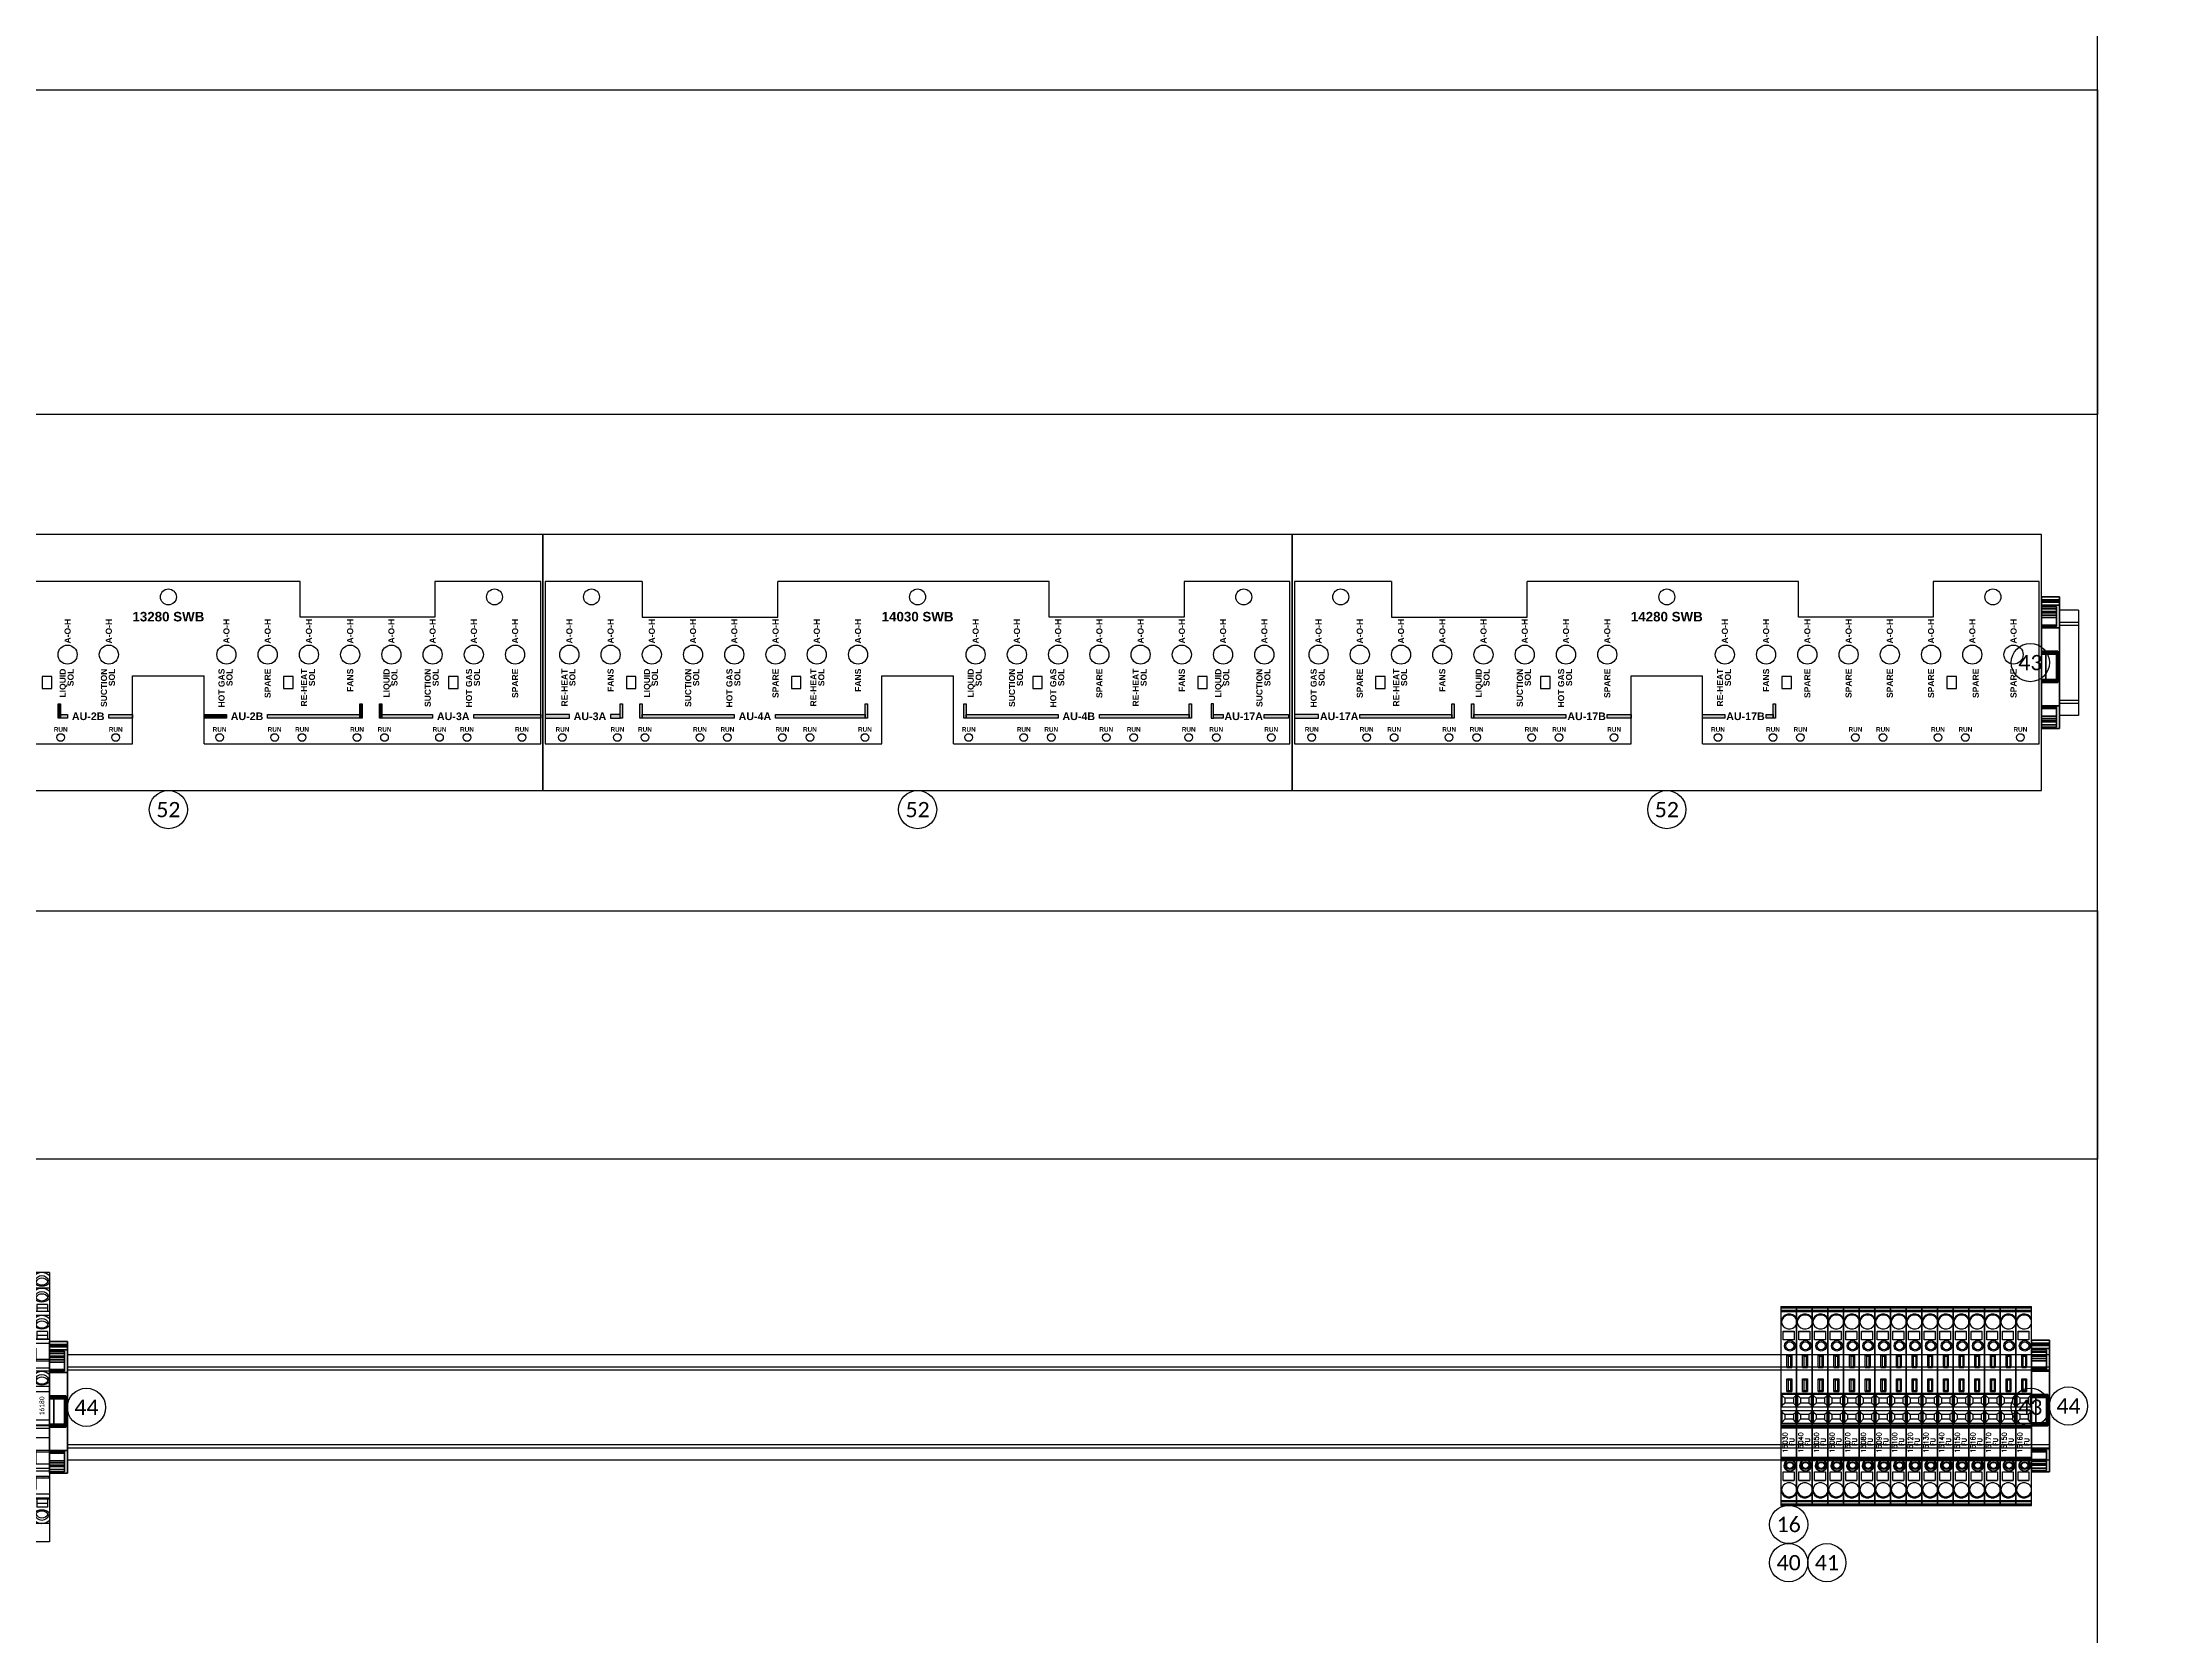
# Model space of a CAD drawing. Header units: inches. Extents: x 0 to 316, y -1 to 150.
# Drawn here: x 252.06 to 258.97, y 32.11 to 37.34 of the extents above; entities that cross this region are included whole.
import ezdxf
from ezdxf.enums import TextEntityAlignment as Align

# ---------------------------------------------------------------- set-up
doc = ezdxf.new("R2010")
doc.units = ezdxf.units.IN
doc.header["$MEASUREMENT"] = 0
doc.linetypes.add('HIDDEN2', pattern=[0.1875, 0.125, -0.0625])
doc.layers.add('TOPOVERLAY', color=3, linetype='Continuous')
doc.styles.add('Arial Bold', font='arialbd.ttf', dxfattribs={"height": 0.08})
doc.styles.add('Calibri', font='calibri.ttf')
doc.styles.add('SIMPLEX', font='simplex.shx', dxfattribs={"height": 6})

# ---------------------------------------------------------------- blocks, each defined once
blk = doc.blocks.new('TB 2000-5417')
at = {"ltscale": 0.822934}
for p, q in [((0, 1.763), (0.197, 1.763)), ((0, -1.763), (0, 1.763)), ((0.197, -1.763), (0.197, 1.763)), ((0, 1.521), (0.197, 1.521)), ((0.197, 1.2), (0, 1.2)), ((0, 1.191), (0.197, 1.191)), ((0, 1.137), (0.197, 1.137)), ((0.024, 1.201), (0.024, 1.31)), ((0.024, 1.31), (0.165, 1.31)), ((0.024, 1.259), (0.165, 1.259)), ((0.024, 1.201), (0.165, 1.201)), ((0.165, 1.201), (0.165, 1.31)), ((0, 0.927), (0.177, 0.927)), ((0, 0.905), (0.197, 0.905)), ((0.197, 0.832), (0, 0.832)), ((0.014, 0.905), (0.012, 0.909)), ((0.012, 0.909), (0.012, 0.905)), ((0.012, 0.909), (0.165, 0.909)), ((0.083, 0.909), (0.08, 0.905)), ((0.085, 0.905), (0.083, 0.909)), ((0.083, 0.909), (0.083, 0.905)), ((0.165, 0.909), (0.163, 0.905)), ((0.165, 0.909), (0.165, 0.905)), ((0.177, 1.078), (0.197, 1.078)), ((0.177, 0.905), (0.177, 1.078)), ((0, 0.801), (0.197, 0.801)), ((0, 0.747), (0.197, 0.747)), ((0, 0.587), (0.177, 0.587)), ((0, 0.566), (0.197, 0.566)), ((0.012, 0.566), (0.012, 0.566)), ((0.012, 0.566), (0.165, 0.566)), ((0.012, 0.566), (0.012, 0.566)), ((0.083, 0.566), (0.082, 0.566)), ((0.083, 0.566), (0.083, 0.566)), ((0.083, 0.566), (0.083, 0.566)), ((0.165, 0.566), (0.165, 0.566)), ((0.165, 0.566), (0.165, 0.566)), ((0.177, 0.566), (0.177, 0.739)), ((0.177, 0.739), (0.197, 0.739)), ((0, 0.399), (0.197, 0.399)), ((0.197, 0.274), (0, 0.274)), ((0.197, 0.241), (0, 0.241)), ((0, 0.234), (0.197, 0.234)), ((0, 0.171), (0.197, 0.171)), ((0.197, -0.207), (0, -0.207)), ((0, -0.27), (0.197, -0.27)), ((0, -0.472), (0.197, -0.472)), ((0, -0.51), (0.197, -0.51)), ((0, -0.602), (0.197, -0.602)), ((0, -0.624), (0.177, -0.624)), ((0.012, -0.602), (0.012, -0.602)), ((0.012, -0.602), (0.165, -0.602)), ((0.012, -0.602), (0.012, -0.602)), ((0.082, -0.602), (0.083, -0.602)), ((0.083, -0.602), (0.083, -0.602)), ((0.083, -0.602), (0.083, -0.602)), ((0.165, -0.602), (0.165, -0.602)), ((0.165, -0.602), (0.165, -0.602)), ((0.177, -0.775), (0.177, -0.602)), ((0.177, -0.775), (0.197, -0.775)), ((0, -0.834), (0.197, -0.834)), ((0, -0.888), (0.197, -0.888)), ((0, -0.893), (0.197, -0.893)), ((0.024, -0.99), (0.024, -0.893)), ((0.024, -0.94), (0.165, -0.94)), ((0.024, -0.99), (0.165, -0.99)), ((0.165, -0.99), (0.165, -0.893)), ((0, -1.202), (0.197, -1.202)), ((0, -1.253), (0.197, -1.253)), ((0.024, -1.346), (0.024, -1.253)), ((0.024, -1.295), (0.165, -1.295)), ((0.024, -1.346), (0.165, -1.346)), ((0.165, -1.346), (0.165, -1.253)), ((0, -1.557), (0.197, -1.557)), ((0, -1.763), (0.197, -1.763))]:
    blk.add_line(p, q, dxfattribs=at)
for centre, major_axis, start_param, end_param in [((0.098, 1.433), (0.114, 0), 0.531458, 2.610134), ((0.098, 1.433), (0.114, 0), 3.673051, 5.751727), ((0.098, 1.383), (0.0827, 0), 0.283481, 2.858111), ((0.098, -0.381), (-0.114, 0), 3.673051, 5.751727), ((0.098, -0.381), (-0.114, 0), 0.531458, 2.610134), ((0.098, -0.331), (0.0827, 0), 3.425074, 5.999704), ((0.098, -1.114), (0.114, 0), 0.531458, 2.610134), ((0.098, -1.064), (0.0827, 0), 3.425074, 5.999704), ((0.098, -1.114), (0.114, 0), 3.673051, 5.751727), ((0.098, -1.469), (-0.114, 0), 3.673051, 5.751727), ((0.098, -1.469), (0.114, 0), 3.673051, 4.712389), ((0.098, -1.675), (-0.114, 0), 3.673051, 5.751727), ((0.098, -1.419), (0.0827, 0), 3.425074, 5.999704), ((0.098, -1.625), (0.0827, 0), 3.425074, 5.999704), ((0.098, -1.469), (-0.114, 0), 1.570796, 2.610134), ((0.098, -1.675), (0.114, 0), 3.673051, 4.712389), ((0.098, -1.675), (-0.114, 0), 1.570796, 2.610134)]:
    blk.add_ellipse(centre, major_axis=major_axis, ratio=0.766044, start_param=start_param, end_param=end_param, dxfattribs=at)
for centre in [(0.098, 1.418), (0.098, -0.366), (0.098, -1.099), (0.098, -1.454), (0.098, -1.66)]:
    blk.add_ellipse(centre, major_axis=(0.0827, 0), ratio=0.766044, dxfattribs=at)
at = {"color": 7, "linetype": 'HIDDEN2', "ltscale": 2, "style": 'Calibri'}
blk.add_attdef('TERMINAL_BLOCK_#', text='', height=0.0625, rotation=270, dxfattribs=at).set_placement((0.098, -0.018), align=Align.MIDDLE_CENTER)
blk = doc.blocks.new('A$C29732917')
at = {"lineweight": 50}
for p, q in [((-25.42, 3.57), (-25.42, -2.43)), ((18.38, 3.57), (-25.42, 3.57)), ((-24.44, 3.57), (-24.44, -2.43)), ((-23.82, 3.57), (-23.82, -2.43)), ((-23.62, 3.57), (-23.62, -2.43)), ((-22.62, 3.57), (-22.62, -2.43)), ((-22.19, 2.57), (-15.5, 2.57)), ((-22.19, -2.43), (-22.19, 2.57)), ((-21.49, 2.57), (-21.49, -2.43)), ((-21.45, 2.57), (-21.45, -2.43)), ((-20.49, 2.57), (-20.49, -2.43)), ((-20.06, 2.57), (-20.06, -2.43)), ((-19.28, -2.43), (-19.28, 2.57)), ((-18.57, 2.57), (-18.57, -2.43)), ((-16.03, 2.57), (-16.03, -2.43)), ((-15.84, 2.57), (-15.84, -2.43)), ((-15.6, 2.57), (-15.6, -2.43)), ((-15.5, -2.43), (-15.5, 2.57)), ((-15.07, 3.57), (-15.07, -2.43)), ((-7.32, 3.07), (3.08, 3.07)), ((-7.32, -2.43), (-7.32, 3.07)), ((-6.92, -2.43), (-6.92, 3.07)), ((-6.56, 3.07), (-6.56, -2.43)), ((-6.32, 3.07), (-6.32, -2.43)), ((-6.12, 2.57), (1.88, 2.57)), ((2.08, 3.07), (2.08, -2.43)), ((2.32, 3.07), (2.32, -2.43)), ((2.68, 3.07), (2.68, -2.43)), ((3.08, -2.43), (3.08, 3.07)), ((10.83, 3.57), (10.83, -2.43)), ((11.26, 2.57), (17.95, 2.57)), ((11.26, -2.43), (11.26, 2.57)), ((11.35, -2.43), (11.35, 2.57)), ((11.6, 2.57), (11.6, -2.43)), ((11.79, -2.43), (11.79, 2.57)), ((14.33, 2.57), (14.33, -2.43)), ((15.04, 2.57), (15.04, -2.43)), ((15.81, 2.57), (15.81, -2.43)), ((16.25, 2.57), (16.25, -2.43)), ((17.2, 2.57), (17.2, -2.43)), ((17.25, 2.57), (17.25, -2.43)), ((17.95, -2.43), (17.95, 2.57)), ((18.38, 3.57), (18.38, -2.43)), ((18.38, -2.43), (-25.42, -2.43)), ((1.88, -0.93), (-6.12, -0.93))]:
    blk.add_line(p, q, dxfattribs=at)
at = {"lineweight": 25}
blk.add_line((-15.6, -2.43), (-16.03, -2.43), dxfattribs=at)
at = {"lineweight": 50}
for centre, start, end in [((-6.12, 2.37), 90, 180), ((1.88, 2.37), 0, 90), ((-6.12, -0.73), 180, 270), ((1.88, -0.73), 270, 0)]:
    blk.add_arc(centre, 0.2, start, end, dxfattribs=at)
blk = doc.blocks.new('Reference Number')
at = {"color": 6, "linetype": 'Continuous'}
blk.add_circle((0, 0), 0.125, dxfattribs=at)
at = {"color": 6, "linetype": 'Continuous', "style": 'Calibri'}
blk.add_attdef('REFERENCE_#', text='', height=0.1, dxfattribs=at).set_placement((0, 0), align=Align.MIDDLE_CENTER)
blk = doc.blocks.new('Wago 2002-1681')
at = {"lineweight": -3}
for p, q in [((229.386, 282.344), (229.386, 282.139)), ((231.991, 282.344), (229.386, 282.344)), ((229.387, 282.344), (229.387, 282.139)), ((229.404, 282.344), (229.404, 282.139)), ((229.404, 282.344), (229.404, 282.139)), ((229.406, 282.344), (229.406, 282.139)), ((229.437, 282.344), (229.437, 282.139)), ((229.451, 282.344), (229.451, 282.139)), ((229.973, 282.344), (229.973, 282.139)), ((229.974, 282.344), (229.974, 282.139)), ((229.998, 282.344), (229.998, 282.139)), ((229.999, 282.344), (229.999, 282.139)), ((230.01, 282.344), (230.01, 282.139)), ((230.019, 282.344), (230.019, 282.139)), ((230.019, 282.344), (230.019, 282.139)), ((230.4, 282.344), (230.4, 282.139)), ((230.409, 282.344), (230.409, 282.139)), ((230.409, 282.344), (230.409, 282.139)), ((230.412, 282.344), (230.412, 282.139)), ((230.424, 282.344), (230.424, 282.139)), ((230.433, 282.344), (230.433, 282.139)), ((230.453, 282.344), (230.453, 282.139)), ((230.462, 282.344), (230.462, 282.139)), ((230.462, 282.327), (230.627, 282.327)), ((230.513, 282.291), (230.476, 282.327)), ((230.481, 282.344), (230.481, 282.327)), ((230.608, 282.327), (230.576, 282.291)), ((230.608, 282.344), (230.608, 282.327)), ((230.627, 282.344), (230.627, 282.139)), ((230.675, 282.344), (230.675, 282.139)), ((230.675, 282.327), (230.84, 282.327)), ((230.694, 282.344), (230.694, 282.327)), ((230.726, 282.291), (230.694, 282.327)), ((230.826, 282.327), (230.789, 282.291)), ((230.821, 282.344), (230.821, 282.327)), ((230.84, 282.344), (230.84, 282.139)), ((230.852, 282.344), (230.852, 282.139)), ((230.856, 282.344), (230.856, 282.139)), ((231.926, 282.344), (231.926, 282.139)), ((231.94, 282.344), (231.94, 282.139)), ((231.971, 282.344), (231.971, 282.139)), ((231.972, 282.344), (231.972, 282.139)), ((231.973, 282.139), (231.973, 282.344)), ((231.99, 282.344), (231.99, 282.139)), ((231.991, 282.344), (231.991, 282.139)), ((229.386, 282.139), (231.991, 282.139)), ((229.712, 282.313), (229.824, 282.313)), ((229.712, 282.171), (229.712, 282.313)), ((229.824, 282.171), (229.712, 282.171)), ((229.713, 282.313), (229.713, 282.171)), ((229.824, 282.313), (229.824, 282.171)), ((229.912, 282.305), (229.908, 282.305)), ((229.908, 282.147), (229.912, 282.147)), ((230.019, 282.139), (230.4, 282.139)), ((230.4, 282.139), (230.209, 282.139)), ((230.627, 282.153), (230.462, 282.153)), ((230.481, 282.153), (230.51, 282.181)), ((230.481, 282.153), (230.481, 282.139)), ((230.579, 282.181), (230.51, 282.181)), ((230.513, 282.181), (230.513, 282.291)), ((230.576, 282.291), (230.513, 282.291)), ((230.576, 282.181), (230.576, 282.291)), ((230.579, 282.181), (230.604, 282.153)), ((230.608, 282.153), (230.608, 282.139)), ((230.84, 282.153), (230.675, 282.153)), ((230.694, 282.153), (230.694, 282.139)), ((230.698, 282.153), (230.723, 282.181)), ((230.792, 282.181), (230.723, 282.181)), ((230.726, 282.181), (230.726, 282.291)), ((230.789, 282.291), (230.726, 282.291)), ((230.789, 282.181), (230.789, 282.291)), ((230.792, 282.181), (230.821, 282.153)), ((230.821, 282.153), (230.821, 282.139)), ((230.876, 282.266), (231.043, 282.266)), ((230.876, 282.266), (230.891, 282.25)), ((230.876, 282.266), (230.876, 282.202)), ((230.891, 282.218), (230.876, 282.202)), ((231.043, 282.202), (230.876, 282.202)), ((231.027, 282.25), (230.891, 282.25)), ((230.891, 282.25), (230.891, 282.218)), ((231.027, 282.218), (230.891, 282.218)), ((231.027, 282.25), (231.043, 282.266)), ((231.027, 282.218), (231.027, 282.25)), ((231.043, 282.202), (231.027, 282.218)), ((231.043, 282.266), (231.043, 282.202)), ((231.189, 282.266), (231.357, 282.266)), ((231.189, 282.266), (231.189, 282.202)), ((231.189, 282.266), (231.205, 282.25)), ((231.205, 282.218), (231.189, 282.202)), ((231.357, 282.202), (231.189, 282.202)), ((231.341, 282.25), (231.205, 282.25)), ((231.205, 282.25), (231.205, 282.218)), ((231.341, 282.218), (231.205, 282.218)), ((231.341, 282.25), (231.357, 282.266)), ((231.341, 282.25), (231.341, 282.218)), ((231.357, 282.202), (231.341, 282.218)), ((231.357, 282.266), (231.357, 282.202)), ((231.553, 282.313), (231.665, 282.313)), ((231.553, 282.171), (231.553, 282.313)), ((231.665, 282.171), (231.553, 282.171)), ((231.663, 282.313), (231.663, 282.171)), ((231.665, 282.313), (231.665, 282.171))]:
    blk.add_line(p, q, dxfattribs=at)
for points in [[(229.852, 282.172), (229.852, 282.173), (229.851, 282.173), (229.851, 282.174), (229.85, 282.175), (229.85, 282.175), (229.849, 282.176), (229.849, 282.177), (229.848, 282.178), (229.847, 282.178), (229.847, 282.179), (229.847, 282.18), (229.846, 282.18), (229.846, 282.181), (229.845, 282.182), (229.845, 282.183), (229.844, 282.184), (229.843, 282.185), (229.843, 282.185), (229.843, 282.186), (229.842, 282.187), (229.842, 282.188), (229.842, 282.188), (229.841, 282.189), (229.841, 282.19), (229.841, 282.191), (229.84, 282.191), (229.84, 282.192), (229.84, 282.193), (229.839, 282.194), (229.839, 282.195), (229.839, 282.196), (229.838, 282.197), (229.838, 282.197), (229.838, 282.198), (229.838, 282.199), (229.837, 282.2), (229.837, 282.201), (229.837, 282.202), (229.836, 282.203), (229.836, 282.203), (229.836, 282.204), (229.836, 282.205), (229.836, 282.206), (229.835, 282.207), (229.835, 282.208), (229.835, 282.209), (229.835, 282.21), (229.835, 282.21), (229.835, 282.212), (229.835, 282.213), (229.834, 282.216), (229.834, 282.223), (229.834, 282.226), (229.834, 282.229), (229.834, 282.236), (229.835, 282.239), (229.835, 282.241), (229.835, 282.242), (229.835, 282.242), (229.835, 282.243), (229.835, 282.244), (229.835, 282.245), (229.836, 282.246), (229.836, 282.247), (229.836, 282.248), (229.836, 282.249), (229.836, 282.249), (229.837, 282.25), (229.837, 282.251), (229.837, 282.252), (229.838, 282.253), (229.838, 282.254), (229.838, 282.255), (229.838, 282.255), (229.839, 282.256), (229.839, 282.257), (229.839, 282.258), (229.84, 282.259), (229.84, 282.26), (229.84, 282.261), (229.841, 282.261), (229.841, 282.262), (229.841, 282.263), (229.842, 282.264), (229.842, 282.264), (229.842, 282.265), (229.843, 282.266), (229.843, 282.267), (229.843, 282.267), (229.844, 282.268), (229.845, 282.269), (229.845, 282.27), (229.846, 282.271), (229.846, 282.272), (229.847, 282.272), (229.847, 282.273), (229.847, 282.274), (229.848, 282.274), (229.849, 282.275), (229.849, 282.276), (229.85, 282.277), (229.85, 282.277), (229.851, 282.278), (229.851, 282.279), (229.852, 282.279), (229.852, 282.28)], [(229.908, 282.305), (229.907, 282.305), (229.903, 282.305), (229.9, 282.304), (229.898, 282.304), (229.896, 282.304), (229.893, 282.303), (229.889, 282.302), (229.886, 282.301), (229.883, 282.3), (229.879, 282.299), (229.878, 282.298), (229.876, 282.298), (229.873, 282.296), (229.87, 282.294), (229.867, 282.292), (229.864, 282.29), (229.861, 282.288), (229.86, 282.287), (229.859, 282.286), (229.856, 282.284), (229.854, 282.281), (229.852, 282.28)], [(229.852, 282.172), (229.854, 282.171), (229.856, 282.168), (229.859, 282.166), (229.86, 282.165), (229.861, 282.164), (229.864, 282.162), (229.867, 282.16), (229.87, 282.158), (229.873, 282.156), (229.876, 282.154), (229.878, 282.154), (229.879, 282.153), (229.883, 282.152), (229.886, 282.151), (229.889, 282.15), (229.893, 282.149), (229.896, 282.148), (229.898, 282.148), (229.9, 282.148), (229.903, 282.147), (229.907, 282.147), (229.908, 282.147)]]:
    blk.add_lwpolyline(points, dxfattribs=at)
for centre, major_axis, start_param, end_param in [((229.583, 282.234), (0, -0.102), 0.394791, 5.888394), ((229.597, 282.234), (0, -0.102), 3.213792, 5.888394), ((231.794, 282.234), (0, -0.102), 0.394791, 5.888394), ((231.78, 282.234), (0, -0.102), 0.394791, 3.069394), ((229.906, 282.226), (0, -0.071), 1.802559, 7.622219), ((229.908, 282.226), (0, -0.0788), 2.127234, 3.141593), ((229.908, 282.226), (0, -0.0788), 0, 1.014358)]:
    blk.add_ellipse(centre, major_axis=major_axis, ratio=0.965926, start_param=start_param, end_param=end_param, dxfattribs=at)
for centre, major_axis in [((229.906, 282.226), (0, 0.0532)), ((229.909, 282.226), (0, -0.0414)), ((231.475, 282.226), (0, -0.071)), ((231.475, 282.226), (0, -0.0532))]:
    blk.add_ellipse(centre, major_axis=major_axis, ratio=0.965926, dxfattribs=at)
at = {"insert": (230.019, 282.23), "char_height": 0.062, "attachment_point": 1, "style": 'SIMPLEX'}
blk.add_mtext_dynamic_manual_height_columns('\\pi0.14335;FU', width=0.38118, gutter_width=0.625, heights=[0], dxfattribs=at)
at = {"style": 'SIMPLEX'}
blk.add_attdef('XXXX', text='', height=0.062, dxfattribs=at).set_placement((230.209, 282.289), align=Align.MIDDLE_CENTER)

msp = doc.modelspace()

# ---------------------------------------------------------------- hatches: boundary and pattern name
h = msp.add_hatch(color=3)
h.dxf.hatch_style = 1
h.paths.add_polyline_path([(252.11527, 35.1711), (252.12309, 35.1711), (252.12309, 35.12415), (252.11527, 35.12415)])
h = msp.add_hatch(color=3)
h.dxf.hatch_style = 1
h.paths.add_polyline_path([(252.14657, 35.12415), (252.12309, 35.12415), (252.12309, 35.13589), (252.14657, 35.13589)])
h.paths.add_polyline_path([(252.28181, 35.13589), (252.35976, 35.13589), (252.35976, 35.12415), (252.28181, 35.12415)])
h = msp.add_hatch(color=3)
h.dxf.hatch_style = 1
h.paths.add_polyline_path([(252.59456, 35.12415), (252.59456, 35.13589), (252.6675, 35.13589), (252.6675, 35.12415)])
h = msp.add_hatch(color=3)
h.dxf.hatch_style = 1
h.paths.add_polyline_path([(252.80274, 35.13589), (253.10453, 35.13589), (253.10453, 35.12415), (252.80274, 35.12415)])
h = msp.add_hatch(color=3)
h.dxf.hatch_style = 1
h.paths.add_polyline_path([(253.10453, 35.1711), (253.11235, 35.1711), (253.11235, 35.12415), (253.10453, 35.12415)])
h = msp.add_hatch(color=3)
h.dxf.hatch_style = 1
h.paths.add_polyline_path([(253.16933, 35.1711), (253.17716, 35.1711), (253.17716, 35.12415), (253.16933, 35.12415)])
h = msp.add_hatch(color=3)
h.dxf.hatch_style = 1
h.paths.add_polyline_path([(253.3437, 35.12415), (253.17716, 35.12415), (253.17716, 35.13589), (253.3437, 35.13589)])
h = msp.add_hatch(color=3)
h.dxf.hatch_style = 1
h.paths.add_polyline_path([(253.47894, 35.13589), (253.69808, 35.13589), (253.69808, 35.12415), (253.47894, 35.12415)])
h = msp.add_hatch(color=3)
h.dxf.hatch_style = 1
h.paths.add_polyline_path([(253.792, 35.13589), (253.71311, 35.13589), (253.71311, 35.12415), (253.792, 35.12415)])
h.paths.add_polyline_path([(253.92724, 35.12415), (253.95855, 35.12415), (253.95855, 35.13589), (253.92724, 35.13589)])
h.paths.add_polyline_path([(253.95855, 35.1711), (253.96637, 35.1711), (253.96637, 35.12415), (253.95855, 35.12415)])
h.paths.add_polyline_path([(254.02335, 35.1711), (254.03118, 35.1711), (254.03118, 35.12415), (254.02335, 35.12415)])
h.paths.add_polyline_path([(254.33296, 35.12415), (254.03118, 35.12415), (254.03118, 35.13589), (254.33296, 35.13589)])
h.paths.add_polyline_path([(254.4682, 35.13589), (254.76216, 35.13589), (254.76216, 35.12415), (254.4682, 35.12415)])
h.paths.add_polyline_path([(254.76216, 35.1711), (254.76999, 35.1711), (254.76999, 35.12415), (254.76216, 35.12415)])
h = msp.add_hatch(color=3)
h.dxf.hatch_style = 1
h.paths.add_polyline_path([(255.08524, 35.1711), (255.09307, 35.1711), (255.09307, 35.12415), (255.08524, 35.12415)])
h.paths.add_polyline_path([(255.39485, 35.12415), (255.09307, 35.12415), (255.09307, 35.13589), (255.39485, 35.13589)])
h.paths.add_polyline_path([(255.53009, 35.13589), (255.82405, 35.13589), (255.82405, 35.12415), (255.53009, 35.12415)])
h.paths.add_polyline_path([(255.82405, 35.1711), (255.83188, 35.1711), (255.83188, 35.12415), (255.82405, 35.12415)])
h.paths.add_polyline_path([(255.90451, 35.1711), (255.89668, 35.1711), (255.89668, 35.12415), (255.90451, 35.12415)])
h.paths.add_polyline_path([(255.93582, 35.12415), (255.90451, 35.12415), (255.90451, 35.13589), (255.93582, 35.13589)])
h.paths.add_polyline_path([(256.07106, 35.13589), (256.14995, 35.13589), (256.14995, 35.12415), (256.07106, 35.12415)])
h = msp.add_hatch(color=3)
h.dxf.hatch_style = 1
h.paths.add_polyline_path([(256.24887, 35.13589), (256.16998, 35.13589), (256.16998, 35.12415), (256.24887, 35.12415)])
h.paths.add_polyline_path([(256.6859, 35.12415), (256.38411, 35.12415), (256.38411, 35.13589), (256.6859, 35.13589)])
h.paths.add_polyline_path([(256.6859, 35.1711), (256.69373, 35.1711), (256.69373, 35.12415), (256.6859, 35.12415)])
h.paths.add_polyline_path([(256.7507, 35.1711), (256.75853, 35.1711), (256.75853, 35.12415), (256.7507, 35.12415)])
h.paths.add_polyline_path([(257.06032, 35.12415), (256.75853, 35.12415), (256.75853, 35.13589), (257.06032, 35.13589)])
h.paths.add_polyline_path([(257.19556, 35.13589), (257.27351, 35.13589), (257.27351, 35.12415), (257.19556, 35.12415)])
h.paths.add_polyline_path([(257.58124, 35.12415), (257.5083, 35.12415), (257.5083, 35.13589), (257.58124, 35.13589)])
h.paths.add_polyline_path([(257.71649, 35.13589), (257.73996, 35.13589), (257.73996, 35.12415), (257.71649, 35.12415)])
h.paths.add_polyline_path([(257.73996, 35.1711), (257.74779, 35.1711), (257.74779, 35.12415), (257.73996, 35.12415)])

# ---------------------------------------------------------------- linework, layer by layer
at = {"color": 2}
for p, q in [((258.67845, 35.47892), (258.74106, 35.47892, 0)), ((258.74106, 35.47849), (258.74106, 35.13287)), ((258.67845, 35.42883), (258.74106, 35.42883, 0)), ((258.67845, 35.18339, -0.03729), (258.74106, 35.18339, -0.0373)), ((258.67845, 35.1333), (258.74106, 35.1333, 0)), ((252.14593, 33.03707, -0.00054), (258.64562, 33.03707, 0.00048)), ((252.14593, 32.98698, -0.00054), (258.64562, 32.98698, 0.00048)), ((258.64562, 33.03707), (258.64562, 32.69146)), ((252.14593, 32.74154, -0.03692), (258.64562, 32.74154, -0.03763)), ((252.14593, 32.69146, -0.00054), (258.64562, 32.69146, 0.00048))]:
    msp.add_line(p, q, dxfattribs=at)
at = {"color": 2, "extrusion": (-1.00046e-30, -4.08478e-15, -1)}
for p, q in [((258.67845, 35.43885, -0.04303), (258.74106, 35.43885, -0.04304)), ((252.14593, 32.997, -0.04251), (258.64562, 32.997, -0.04349))]:
    msp.add_line(p, q, dxfattribs=at)
at = {"color": 1}
for p, q in [((252.35976, 35.04001), (252.35976, 35.26306)), ((252.35976, 35.26306), (252.59456, 35.26306)), ((252.59456, 35.04001), (252.59456, 35.26306)), ((254.81664, 35.04001), (254.81664, 35.26306)), ((254.81664, 35.26306), (255.05143, 35.26306)), ((255.05143, 35.04001), (255.05143, 35.26306)), ((257.27351, 35.04001), (257.27351, 35.26306)), ((257.27351, 35.26306), (257.5083, 35.26306)), ((257.5083, 35.04001), (257.5083, 35.26306))]:
    msp.add_line(p, q, dxfattribs=at)
at = {"color": 2, "extrusion": (0, 0, -1)}
for p, q in [((258.67845, 35.17337, -0.00574), (258.74106, 35.17337, -0.00573)), ((252.14593, 32.73153, -0.00614), (258.64562, 32.73153, -0.00538))]:
    msp.add_line(p, q, dxfattribs=at)
at = {"linetype": 'Continuous'}
for points in [[(258.80367, 38.81235), (259.86725, 38.81235), (259.86725, 26.27441), (258.80367, 26.27441)], [(251.06439, 37.18445), (258.80367, 37.18445), (258.80367, 36.12006), (251.06439, 36.12006)], [(253.7056, 34.88661), (253.7056, 35.72561), (251.24872, 35.72561), (251.24872, 34.88661)], [(256.16247, 34.88661), (256.16247, 35.72561), (253.7056, 35.72561), (253.7056, 34.88661)], [(258.61934, 34.88661), (258.61934, 35.72561), (256.16247, 35.72561), (256.16247, 34.88661)], [(251.06439, 34.49216), (258.80367, 34.49216), (258.80367, 33.67821), (251.06439, 33.67821)]]:
    msp.add_lwpolyline(points, close=True, dxfattribs=at)
at = {"color": 1}
for points in [[(251.25624, 35.57221), (251.25624, 35.04001), (252.35976, 35.04001)], [(252.90887, 35.57221), (252.01931, 35.57221)], [(252.59456, 35.04001), (253.69808, 35.04001), (253.69808, 35.57221)], [(253.35106, 35.57221), (253.35106, 35.45481), (252.90887, 35.45481), (252.90887, 35.57221)], [(253.69808, 35.57221), (253.35106, 35.57221)], [(254.03133, 35.57221), (253.71311, 35.57221)], [(253.71311, 35.57221), (253.71311, 35.04001), (254.81664, 35.04001)], [(254.03133, 35.57221), (254.03133, 35.45481), (254.47619, 35.45481), (254.47619, 35.57221)], [(255.36574, 35.57221), (254.47619, 35.57221)], [(255.05143, 35.04001), (256.15496, 35.04001), (256.15496, 35.57221)], [(255.80793, 35.57221), (255.80793, 35.45481), (255.36574, 35.45481), (255.36574, 35.57221)], [(256.15496, 35.57221), (255.80793, 35.57221)], [(256.48821, 35.57221), (256.16998, 35.57221)], [(256.16998, 35.57221), (256.16998, 35.04001), (257.27351, 35.04001)], [(256.48821, 35.57221), (256.48821, 35.45481), (256.93306, 35.45481), (256.93306, 35.57221)], [(257.82261, 35.57221), (256.93306, 35.57221)], [(257.5083, 35.04001), (258.61183, 35.04001), (258.61183, 35.57221)], [(258.26481, 35.57221), (258.26481, 35.45481), (257.82261, 35.45481), (257.82261, 35.57221)], [(258.61183, 35.57221), (258.26481, 35.57221)]]:
    msp.add_lwpolyline(points, dxfattribs=at)
for points in [[(252.0633, 35.22127), (252.0946, 35.22127), (252.0946, 35.2604), (252.0633, 35.2604)], [(252.85471, 35.22127), (252.88601, 35.22127), (252.88601, 35.2604), (252.85471, 35.2604)], [(253.39567, 35.22127), (253.42698, 35.22127), (253.42698, 35.2604), (253.39567, 35.2604)], [(253.97921, 35.22127), (254.01051, 35.22127), (254.01051, 35.2604), (253.97921, 35.2604)], [(254.52017, 35.22127), (254.55148, 35.22127), (254.55148, 35.2604), (254.52017, 35.2604)], [(255.31158, 35.22127), (255.34289, 35.22127), (255.34289, 35.2604), (255.31158, 35.2604)], [(255.85254, 35.22127), (255.88385, 35.22127), (255.88385, 35.2604), (255.85254, 35.2604)], [(256.43608, 35.22127), (256.46739, 35.22127), (256.46739, 35.2604), (256.43608, 35.2604)], [(256.97704, 35.22127), (257.00835, 35.22127), (257.00835, 35.2604), (256.97704, 35.2604)], [(257.76845, 35.22127), (257.79976, 35.22127), (257.79976, 35.2604), (257.76845, 35.2604)], [(258.30942, 35.22127), (258.34072, 35.22127), (258.34072, 35.2604), (258.30942, 35.2604)]]:
    msp.add_lwpolyline(points, close=True, dxfattribs=at)
at = {"color": 3}
for points in [[(252.11527, 35.1711), (252.12309, 35.1711), (252.12309, 35.12415), (252.11527, 35.12415)], [(252.14657, 35.12415), (252.12309, 35.12415), (252.12309, 35.13589), (252.14657, 35.13589)], [(252.28181, 35.13589), (252.35976, 35.13589), (252.35976, 35.12415), (252.28181, 35.12415)], [(252.59456, 35.12415), (252.59456, 35.13589), (252.6675, 35.13589), (252.6675, 35.12415)], [(252.80274, 35.13589), (253.10453, 35.13589), (253.10453, 35.12415), (252.80274, 35.12415)], [(253.10453, 35.1711), (253.11235, 35.1711), (253.11235, 35.12415), (253.10453, 35.12415)], [(253.16933, 35.1711), (253.17716, 35.1711), (253.17716, 35.12415), (253.16933, 35.12415)], [(253.3437, 35.12415), (253.17716, 35.12415), (253.17716, 35.13589), (253.3437, 35.13589)], [(253.47894, 35.13589), (253.69808, 35.13589), (253.69808, 35.12415), (253.47894, 35.12415)], [(253.792, 35.13589), (253.71311, 35.13589), (253.71311, 35.12415), (253.792, 35.12415)], [(253.92724, 35.12415), (253.95855, 35.12415), (253.95855, 35.13589), (253.92724, 35.13589)], [(253.95855, 35.1711), (253.96637, 35.1711), (253.96637, 35.12415), (253.95855, 35.12415)], [(254.02335, 35.1711), (254.03118, 35.1711), (254.03118, 35.12415), (254.02335, 35.12415)], [(254.33296, 35.12415), (254.03118, 35.12415), (254.03118, 35.13589), (254.33296, 35.13589)], [(254.4682, 35.13589), (254.76216, 35.13589), (254.76216, 35.12415), (254.4682, 35.12415)], [(254.76216, 35.1711), (254.76999, 35.1711), (254.76999, 35.12415), (254.76216, 35.12415)], [(255.08524, 35.1711), (255.09307, 35.1711), (255.09307, 35.12415), (255.08524, 35.12415)], [(255.39485, 35.12415), (255.09307, 35.12415), (255.09307, 35.13589), (255.39485, 35.13589)], [(255.53009, 35.13589), (255.82405, 35.13589), (255.82405, 35.12415), (255.53009, 35.12415)], [(255.82405, 35.1711), (255.83188, 35.1711), (255.83188, 35.12415), (255.82405, 35.12415)], [(255.90451, 35.1711), (255.89668, 35.1711), (255.89668, 35.12415), (255.90451, 35.12415)], [(255.93582, 35.12415), (255.90451, 35.12415), (255.90451, 35.13589), (255.93582, 35.13589)], [(256.07106, 35.13589), (256.14995, 35.13589), (256.14995, 35.12415), (256.07106, 35.12415)], [(256.24887, 35.13589), (256.16998, 35.13589), (256.16998, 35.12415), (256.24887, 35.12415)], [(256.6859, 35.12415), (256.38411, 35.12415), (256.38411, 35.13589), (256.6859, 35.13589)], [(256.6859, 35.1711), (256.69373, 35.1711), (256.69373, 35.12415), (256.6859, 35.12415)], [(256.7507, 35.1711), (256.75853, 35.1711), (256.75853, 35.12415), (256.7507, 35.12415)], [(257.06032, 35.12415), (256.75853, 35.12415), (256.75853, 35.13589), (257.06032, 35.13589)], [(257.19556, 35.13589), (257.27351, 35.13589), (257.27351, 35.12415), (257.19556, 35.12415)], [(257.58124, 35.12415), (257.5083, 35.12415), (257.5083, 35.13589), (257.58124, 35.13589)], [(257.71649, 35.13589), (257.73996, 35.13589), (257.73996, 35.12415), (257.71649, 35.12415)], [(257.73996, 35.1711), (257.74779, 35.1711), (257.74779, 35.12415), (257.73996, 35.12415)]]:
    msp.add_lwpolyline(points, close=True, dxfattribs=at)
at = {"color": 1}
for centre, radius in [((252.47716, 35.52134), 0.02614), ((253.54656, 35.52134), 0.02614), ((253.86463, 35.52134), 0.02614), ((254.93403, 35.52134), 0.02614), ((256.00344, 35.52134), 0.02614), ((256.3215, 35.52134), 0.02614), ((257.39091, 35.52134), 0.02614), ((258.46031, 35.52134), 0.02614), ((252.14657, 35.33225), 0.03131), ((252.28181, 35.33225), 0.03131), ((252.6675, 35.33225), 0.03131), ((252.80274, 35.33225), 0.03131), ((252.93798, 35.33225), 0.03131), ((253.07322, 35.33225), 0.03131), ((253.20846, 35.33225), 0.03131), ((253.3437, 35.33225), 0.03131), ((253.47894, 35.33225), 0.03131), ((253.61418, 35.33225), 0.03131), ((253.792, 35.33225), 0.03131), ((253.92724, 35.33225), 0.03131), ((254.06248, 35.33225), 0.03131), ((254.19772, 35.33225), 0.03131), ((254.33296, 35.33225), 0.03131), ((254.4682, 35.33225), 0.03131), ((254.60344, 35.33225), 0.03131), ((254.73869, 35.33225), 0.03131), ((255.12437, 35.33225), 0.03131), ((255.25961, 35.33225), 0.03131), ((255.39485, 35.33225), 0.03131), ((255.53009, 35.33225), 0.03131), ((255.66533, 35.33225), 0.03131), ((255.80058, 35.33225), 0.03131), ((255.93582, 35.33225), 0.03131), ((256.07106, 35.33225), 0.03131), ((256.24887, 35.33225), 0.03131), ((256.38411, 35.33225), 0.03131), ((256.51935, 35.33225), 0.03131), ((256.6546, 35.33225), 0.03131), ((256.78984, 35.33225), 0.03131), ((256.92508, 35.33225), 0.03131), ((257.06032, 35.33225), 0.03131), ((257.19556, 35.33225), 0.03131), ((257.58124, 35.33225), 0.03131), ((257.71649, 35.33225), 0.03131), ((257.85173, 35.33225), 0.03131), ((257.98697, 35.33225), 0.03131), ((258.12221, 35.33225), 0.03131), ((258.25745, 35.33225), 0.03131), ((258.39269, 35.33225), 0.03131), ((258.52793, 35.33225), 0.03131)]:
    msp.add_circle(centre, radius, dxfattribs=at)
at = {"layer": 'TOPOVERLAY', "color": 1, "linetype": 'Continuous'}
for centre in [(252.12403, 35.06052), (252.30435, 35.06052), (252.64496, 35.06052), (252.82528, 35.06052), (252.91544, 35.06052), (253.09576, 35.06052), (253.18592, 35.06052), (253.36624, 35.06052), (253.4564, 35.06052), (253.63672, 35.06052), (253.76946, 35.06052), (253.94978, 35.06052), (254.03994, 35.06052), (254.22026, 35.06052), (254.31042, 35.06052), (254.49074, 35.06052), (254.5809, 35.06052), (254.76123, 35.06052), (255.10183, 35.06052), (255.28215, 35.06052), (255.37231, 35.06052), (255.55263, 35.06052), (255.64279, 35.06052), (255.82312, 35.06052), (255.91328, 35.06052), (256.0936, 35.06052), (256.22633, 35.06052), (256.40665, 35.06052), (256.49681, 35.06052), (256.67714, 35.06052), (256.7673, 35.06052), (256.94762, 35.06052), (257.03778, 35.06052), (257.2181, 35.06052), (257.5587, 35.06052), (257.73903, 35.06052), (257.82919, 35.06052), (258.00951, 35.06052), (258.09967, 35.06052), (258.27999, 35.06052), (258.37015, 35.06052), (258.55047, 35.06052)]:
    msp.add_circle(centre, 0.01252, dxfattribs=at)

# ---------------------------------------------------------------- block references
at = {"xscale": 0.009850911857263724, "yscale": 0.009850911857263724, "zscale": 0.009850911857263724}
for p, rotation in [((258.64325, 35.27143), 270.0000000000004), ((252.11074, 32.82958), 270), ((258.6103, 32.83401), 270)]:
    msp.add_blockref('A$C29732917', p, dxfattribs=dict(at, rotation=rotation))
at = {"color": 7, "linetype": 'HIDDEN2', "ltscale": 2, "xscale": 0.5008915870249045, "yscale": 0.5008915870249045, "zscale": 0.5008915870249045}
for p, values in [((258.58301, 35.30611), {'REFERENCE_#': '43'}), ((252.47716, 34.824), {'REFERENCE_#': '52'}), ((254.93403, 34.824), {'REFERENCE_#': '52'}), ((257.39091, 34.824), {'REFERENCE_#': '52'}), ((252.20855, 32.86383), {'REFERENCE_#': '44'}), ((258.58301, 32.86426), {'REFERENCE_#': '43'}), ((258.70811, 32.86826), {'REFERENCE_#': '44'}), ((257.7906, 32.47976), {'REFERENCE_#': '16'}), ((257.7906, 32.35454), {'REFERENCE_#': '40'}), ((257.91582, 32.35454), {'REFERENCE_#': '41'})]:
    msp.add_blockref('Reference Number', p, dxfattribs=at).add_auto_attribs(values)
at = {"linetype": 'Continuous', "xscale": 0.2504457935124523, "yscale": 0.2504457935124523, "zscale": 0.2504457935124523, "rotation": 180}
msp.add_blockref('TB 2000-5417', (252.08683, 32.86426), dxfattribs=at).add_auto_attribs({'TERMINAL_BLOCK_#': '16180'})
at = {"xscale": 0.2504457935124523, "yscale": 0.2504457935124523, "zscale": 0.2504457935124523, "rotation": 90}
for p, values in [((328.47687, -24.90627), {'XXXX': '15030'}), ((328.52821, -24.90627), {'XXXX': '15040'}), ((328.57955, -24.90627), {'XXXX': '15050'}), ((328.6309, -24.90627), {'XXXX': '15060'}), ((328.68224, -24.90627), {'XXXX': '15070'}), ((328.73358, -24.90627), {'XXXX': '15080'}), ((328.78492, -24.90627), {'XXXX': '15090'}), ((328.83626, -24.90627), {'XXXX': '15100'}), ((328.8876, -24.90627), {'XXXX': '15120'}), ((328.93894, -24.90627), {'XXXX': '15130'}), ((328.99029, -24.90627), {'XXXX': '15140'}), ((329.04163, -24.90627), {'XXXX': '15150'}), ((329.09297, -24.90627), {'XXXX': '15160'}), ((329.14431, -24.90627), {'XXXX': '15170'}), ((329.19565, -24.90627), {'XXXX': '15150'}), ((329.24699, -24.90627), {'XXXX': '15160'})]:
    msp.add_blockref('Wago 2002-1681', p, dxfattribs=at).add_auto_attribs(values)

# ---------------------------------------------------------------- texts
at = {"color": 3, "style": 'Arial Bold'}
for s, height, p in [('13280 SWB', 0.031306, (252.47716, 35.45677)), ('14030 SWB', 0.031306, (254.93403, 35.45677)), ('14280 SWB', 0.031306, (257.39091, 35.45677)), ('AU-2B', 0.025045, (252.21419, 35.13002)), ('AU-2B', 0.025045, (252.73512, 35.13002)), ('AU-3A', 0.025045, (253.41132, 35.13002)), ('AU-3A', 0.025045, (253.85962, 35.13002)), ('AU-4A', 0.025045, (254.40058, 35.13002)), ('AU-4B', 0.025045, (255.46247, 35.13002)), ('AU-17A', 0.025045, (256.00344, 35.13002)), ('AU-17A', 0.025045, (256.31649, 35.13002)), ('AU-17B', 0.025045, (257.12794, 35.13002)), ('AU-17B', 0.025045, (257.64887, 35.13002)), ('RUN', 0.015027, (252.12403, 35.08697)), ('RUN', 0.015027, (252.30435, 35.08697)), ('RUN', 0.015027, (252.64496, 35.08697)), ('RUN', 0.015027, (252.82528, 35.08697)), ('RUN', 0.015027, (252.91544, 35.08697)), ('RUN', 0.015027, (253.09576, 35.08697)), ('RUN', 0.015027, (253.18592, 35.08697)), ('RUN', 0.015027, (253.36624, 35.08697)), ('RUN', 0.015027, (253.4564, 35.08697)), ('RUN', 0.015027, (253.63672, 35.08697)), ('RUN', 0.015027, (253.76946, 35.08697)), ('RUN', 0.015027, (253.94978, 35.08697)), ('RUN', 0.015027, (254.03994, 35.08697)), ('RUN', 0.015027, (254.22026, 35.08697)), ('RUN', 0.015027, (254.31042, 35.08697)), ('RUN', 0.015027, (254.49074, 35.08697)), ('RUN', 0.015027, (254.5809, 35.08697)), ('RUN', 0.015027, (254.76123, 35.08697)), ('RUN', 0.015027, (255.10183, 35.08697)), ('RUN', 0.015027, (255.28215, 35.08697)), ('RUN', 0.015027, (255.37231, 35.08697)), ('RUN', 0.015027, (255.55263, 35.08697)), ('RUN', 0.015027, (255.64279, 35.08697)), ('RUN', 0.015027, (255.82312, 35.08697)), ('RUN', 0.015027, (255.91328, 35.08697)), ('RUN', 0.015027, (256.0936, 35.08697)), ('RUN', 0.015027, (256.22633, 35.08697)), ('RUN', 0.015027, (256.40665, 35.08697)), ('RUN', 0.015027, (256.49681, 35.08697)), ('RUN', 0.015027, (256.67714, 35.08697)), ('RUN', 0.015027, (256.7673, 35.08697)), ('RUN', 0.015027, (256.94762, 35.08697)), ('RUN', 0.015027, (257.03778, 35.08697)), ('RUN', 0.015027, (257.2181, 35.08697)), ('RUN', 0.015027, (257.5587, 35.08697)), ('RUN', 0.015027, (257.73903, 35.08697)), ('RUN', 0.015027, (257.82919, 35.08697)), ('RUN', 0.015027, (258.00951, 35.08697)), ('RUN', 0.015027, (258.09967, 35.08697)), ('RUN', 0.015027, (258.27999, 35.08697)), ('RUN', 0.015027, (258.37015, 35.08697)), ('RUN', 0.015027, (258.55047, 35.08697))]:
    msp.add_text(s, height=height, dxfattribs=at).set_placement(p, align=Align.MIDDLE_CENTER)
for p in [(252.14657, 35.40918), (252.28181, 35.40918), (252.6675, 35.40918), (252.80274, 35.40918), (252.93798, 35.40918), (253.07322, 35.40918), (253.20846, 35.40918), (253.3437, 35.40918), (253.47894, 35.40918), (253.61418, 35.40918), (253.792, 35.40918), (253.92724, 35.40918), (254.06248, 35.40918), (254.19772, 35.40918), (254.33296, 35.40918), (254.4682, 35.40918), (254.60344, 35.40918), (254.73869, 35.40918), (255.12437, 35.40918), (255.25961, 35.40918), (255.39485, 35.40918), (255.53009, 35.40918), (255.66533, 35.40918), (255.80058, 35.40918), (255.93582, 35.40918), (256.07106, 35.40918), (256.24887, 35.40918), (256.38411, 35.40918), (256.51935, 35.40918), (256.6546, 35.40918), (256.78984, 35.40918), (256.92508, 35.40918), (257.06032, 35.40918), (257.19556, 35.40918), (257.58124, 35.40918), (257.71649, 35.40918), (257.85173, 35.40918), (257.98697, 35.40918), (258.12221, 35.40918), (258.25745, 35.40918), (258.39269, 35.40918), (258.52793, 35.40918)]:
    msp.add_text('A-O-H', height=0.020036, rotation=90, dxfattribs=at).set_placement(p, align=Align.MIDDLE_CENTER)
for s, p in [('LIQUID', (252.14657, 35.28635)), ('SUCTION', (252.28181, 35.28635)), ('HOT GAS', (252.6675, 35.28635)), ('RE-HEAT', (252.93798, 35.28635)), ('LIQUID', (253.20846, 35.28635)), ('SUCTION', (253.3437, 35.28635)), ('HOT GAS', (253.47894, 35.28635)), ('RE-HEAT', (253.792, 35.28635)), ('LIQUID', (254.06248, 35.28635)), ('SUCTION', (254.19772, 35.28635)), ('HOT GAS', (254.33296, 35.28635)), ('RE-HEAT', (254.60826, 35.28635)), ('LIQUID', (255.12437, 35.28635)), ('SUCTION', (255.25961, 35.28635)), ('HOT GAS', (255.39485, 35.28635)), ('RE-HEAT', (255.66533, 35.28635)), ('LIQUID', (255.93582, 35.28635)), ('SUCTION', (256.07106, 35.28635)), ('HOT GAS', (256.24887, 35.28635)), ('RE-HEAT', (256.51935, 35.28635)), ('LIQUID', (256.78984, 35.28635)), ('SUCTION', (256.92508, 35.28635)), ('HOT GAS', (257.06032, 35.28635)), ('RE-HEAT', (257.58124, 35.28635))]:
    msp.add_text(s, height=0.020036, rotation=90, dxfattribs=at).set_placement(p, align=Align.BOTTOM_RIGHT)
for p in [(252.14657, 35.28635), (252.28181, 35.28635), (252.6675, 35.28635), (252.93798, 35.28635), (253.20846, 35.28635), (253.3437, 35.28635), (253.47894, 35.28635), (253.792, 35.28635), (254.06248, 35.28635), (254.19772, 35.28635), (254.33296, 35.28635), (254.60826, 35.28635), (255.12437, 35.28635), (255.25961, 35.28635), (255.39485, 35.28635), (255.66533, 35.28635), (255.93582, 35.28635), (256.07106, 35.28635), (256.24887, 35.28635), (256.51935, 35.28635), (256.78984, 35.28635), (256.92508, 35.28635), (257.06032, 35.28635), (257.58124, 35.28635)]:
    msp.add_text('SOL', height=0.020036, rotation=90, dxfattribs=at).set_placement(p, align=Align.TOP_RIGHT)
for s, p in [('SPARE', (252.80274, 35.28635)), ('FANS', (253.07322, 35.28635)), ('SPARE', (253.61418, 35.28635)), ('FANS', (253.92724, 35.28635)), ('SPARE', (254.4682, 35.28635)), ('FANS', (254.73869, 35.28635)), ('SPARE', (255.53009, 35.28635)), ('FANS', (255.80058, 35.28635)), ('SPARE', (256.38411, 35.28635)), ('FANS', (256.6546, 35.28635)), ('SPARE', (257.19556, 35.28635)), ('FANS', (257.71649, 35.28635)), ('SPARE', (257.85173, 35.28635)), ('SPARE', (257.98697, 35.28635)), ('SPARE', (258.12221, 35.28635)), ('SPARE', (258.25745, 35.28635)), ('SPARE', (258.40394, 35.28635)), ('SPARE', (258.52793, 35.28635))]:
    msp.add_text(s, height=0.020036, rotation=90, dxfattribs=at).set_placement(p, align=Align.MIDDLE_RIGHT)

doc.saveas('drawing.dxf')
